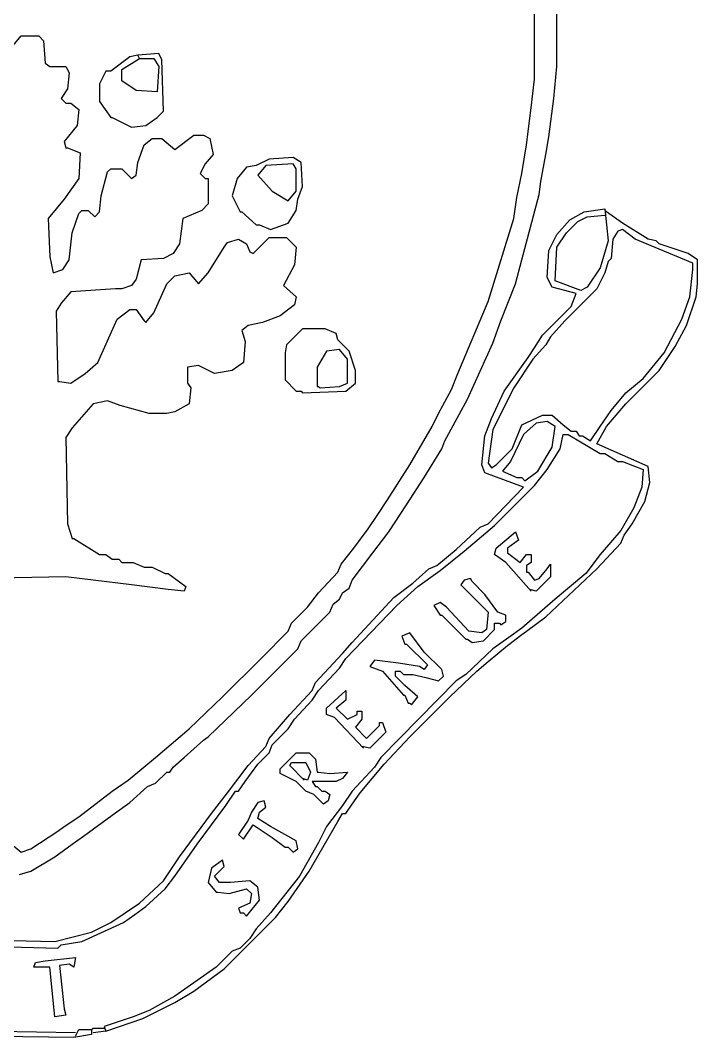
# Model space of a CAD drawing. Header units: inches. Extents: x 0.1 to 9.75, y 0.02 to 4.75.
# Drawn here: x 0.988 to 1.576, y 1.762 to 2.645 of the extents above; entities that cross this region are included whole.
import ezdxf

# ---------------------------------------------------------------- set-up
doc = ezdxf.new("R2010")
doc.units = ezdxf.units.IN
doc.header["$MEASUREMENT"] = 0
doc.layers.add('PFV', color=179, linetype='Continuous')

msp = doc.modelspace()

# ---------------------------------------------------------------- linework, layer by layer
at = {"layer": 'PFV', "color": 1}
for p, q in [((1.454167, 2.605556), (1.454167, 3.116667)), ((1.434722, 2.594444), (1.434722, 2.744444)), ((0.981944, 2.623611), (0.988889, 2.631944)), ((0.988889, 2.631944), (1.004167, 2.631944)), ((1.004167, 2.631944), (1.008333, 2.627778)), ((1.008333, 2.627778), (1.009722, 2.608333)), ((1.083333, 2.613889), (1.066667, 2.601389)), ((1.090278, 2.615278), (1.083333, 2.613889)), ((1.108333, 2.616667), (1.090278, 2.615278)), ((1.091667, 2.6125), (1.090278, 2.615278)), ((1.111111, 2.611111), (1.108333, 2.616667)), ((1.009722, 2.608333), (1.013889, 2.605556)), ((1.013889, 2.605556), (1.027778, 2.605556)), ((1.027778, 2.605556), (1.030556, 2.6)), ((1.076389, 2.602778), (1.091667, 2.6125)), ((1.091667, 2.6125), (1.104167, 2.6125)), ((1.104167, 2.6125), (1.108333, 2.605556)), ((1.108333, 2.605556), (1.106944, 2.583333)), ((1.1125, 2.566667), (1.111111, 2.611111)), ((1.451389, 2.577778), (1.454167, 2.605556)), ((1.030556, 2.6), (1.029167, 2.586111)), ((1.0625, 2.601389), (1.056944, 2.590278)), ((1.066667, 2.601389), (1.0625, 2.601389)), ((1.076389, 2.593056), (1.076389, 2.602778)), ((1.056944, 2.590278), (1.056944, 2.575)), ((1.088889, 2.584722), (1.076389, 2.593056)), ((1.431944, 2.569444), (1.434722, 2.594444)), ((1.029167, 2.586111), (1.023611, 2.577778)), ((1.106944, 2.583333), (1.088889, 2.584722)), ((1.023611, 2.577778), (1.027778, 2.573611)), ((1.027778, 2.573611), (1.031944, 2.573611)), ((1.031944, 2.573611), (1.038889, 2.568056)), ((1.056944, 2.575), (1.066667, 2.561111)), ((1.447222, 2.544444), (1.451389, 2.577778)), ((1.038889, 2.568056), (1.0375, 2.554167)), ((1.066667, 2.561111), (1.068056, 2.561111)), ((1.068056, 2.561111), (1.084722, 2.552778)), ((1.097222, 2.554167), (1.106944, 2.561111)), ((1.106944, 2.561111), (1.1125, 2.566667)), ((1.427778, 2.5375), (1.431944, 2.569444)), ((1.0375, 2.554167), (1.026389, 2.540278)), ((1.084722, 2.552778), (1.097222, 2.554167)), ((1.095833, 2.5375), (1.102778, 2.543056)), ((1.102778, 2.543056), (1.111111, 2.543056)), ((1.111111, 2.543056), (1.122222, 2.533333)), ((1.122222, 2.533333), (1.138889, 2.545833)), ((1.138889, 2.545833), (1.147222, 2.545833)), ((1.147222, 2.545833), (1.152778, 2.543056)), ((1.152778, 2.543056), (1.155556, 2.529167)), ((1.444444, 2.529167), (1.447222, 2.544444)), ((1.026389, 2.540278), (1.027778, 2.534722)), ((1.027778, 2.534722), (1.029167, 2.534722)), ((1.029167, 2.534722), (1.040278, 2.530556)), ((1.090278, 2.522222), (1.095833, 2.5375)), ((1.423611, 2.5125), (1.427778, 2.5375)), ((1.040278, 2.530556), (1.038889, 2.508333)), ((1.155556, 2.529167), (1.148611, 2.520833)), ((1.225, 2.526389), (1.204167, 2.525)), ((1.231944, 2.522222), (1.225, 2.526389)), ((1.440278, 2.505556), (1.444444, 2.529167)), ((1.063889, 2.513889), (1.066667, 2.516667)), ((1.066667, 2.516667), (1.076389, 2.516667)), ((1.076389, 2.516667), (1.084722, 2.508333)), ((1.088889, 2.511111), (1.090278, 2.522222)), ((1.148611, 2.520833), (1.144444, 2.5125)), ((1.184722, 2.518056), (1.176389, 2.508333)), ((1.193056, 2.519444), (1.184722, 2.518056)), ((1.204167, 2.525), (1.193056, 2.519444)), ((1.201389, 2.519444), (1.194444, 2.511111)), ((1.225, 2.520833), (1.201389, 2.519444)), ((1.227778, 2.516667), (1.225, 2.520833)), ((1.227778, 2.497222), (1.227778, 2.516667)), ((1.233333, 2.501389), (1.231944, 2.522222)), ((1.038889, 2.508333), (1.026389, 2.490278)), ((1.058333, 2.493056), (1.063889, 2.513889)), ((1.084722, 2.508333), (1.088889, 2.511111)), ((1.144444, 2.5125), (1.148611, 2.508333)), ((1.148611, 2.508333), (1.151389, 2.508333)), ((1.151389, 2.508333), (1.151389, 2.486111)), ((1.176389, 2.508333), (1.172222, 2.493056)), ((1.194444, 2.511111), (1.206944, 2.497222)), ((1.419444, 2.491667), (1.423611, 2.5125)), ((1.229167, 2.490278), (1.233333, 2.501389)), ((1.438889, 2.494444), (1.440278, 2.505556)), ((1.026389, 2.490278), (1.0125, 2.473611)), ((1.056944, 2.479167), (1.058333, 2.493056)), ((1.172222, 2.493056), (1.179167, 2.479167)), ((1.206944, 2.497222), (1.220833, 2.488889)), ((1.220833, 2.488889), (1.227778, 2.497222)), ((1.227778, 2.480556), (1.229167, 2.490278)), ((1.416667, 2.473611), (1.419444, 2.491667)), ((1.423611, 2.4375), (1.438889, 2.494444)), ((1.151389, 2.486111), (1.145833, 2.480556)), ((1.477778, 2.479167), (1.495833, 2.481944)), ((1.495833, 2.481944), (1.498611, 2.454167)), ((1.0125, 2.473611), (1.013889, 2.440278)), ((1.033333, 2.461111), (1.038889, 2.477778)), ((1.038889, 2.477778), (1.041667, 2.480556)), ((1.041667, 2.480556), (1.047222, 2.480556)), ((1.047222, 2.480556), (1.052778, 2.475)), ((1.052778, 2.475), (1.056944, 2.479167)), ((1.129167, 2.473611), (1.126389, 2.451389)), ((1.145833, 2.480556), (1.129167, 2.473611)), ((1.179167, 2.479167), (1.180556, 2.479167)), ((1.180556, 2.479167), (1.193056, 2.468056)), ((1.220833, 2.469444), (1.227778, 2.480556)), ((1.394444, 2.401389), (1.416667, 2.473611)), ((1.465278, 2.472222), (1.477778, 2.479167)), ((1.472222, 2.470833), (1.480556, 2.475)), ((1.480556, 2.475), (1.495833, 2.476389)), ((1.497222, 2.479167), (1.495833, 2.480556)), ((1.511111, 2.469444), (1.497222, 2.479167)), ((1.193056, 2.468056), (1.195833, 2.468056)), ((1.195833, 2.468056), (1.205556, 2.463889)), ((1.205556, 2.463889), (1.220833, 2.469444)), ((1.454167, 2.459722), (1.465278, 2.472222)), ((1.4625, 2.461111), (1.472222, 2.470833)), ((1.511111, 2.463889), (1.506944, 2.4625)), ((1.533333, 2.455556), (1.511111, 2.469444)), ((1.522222, 2.455556), (1.511111, 2.463889)), ((1.030556, 2.4375), (1.033333, 2.461111)), ((1.168056, 2.452778), (1.177778, 2.455556)), ((1.177778, 2.455556), (1.184722, 2.451389)), ((1.190278, 2.443056), (1.204167, 2.456944)), ((1.204167, 2.456944), (1.219444, 2.456944)), ((1.219444, 2.456944), (1.227778, 2.448611)), ((1.447222, 2.445833), (1.454167, 2.459722)), ((1.454167, 2.448611), (1.4625, 2.461111)), ((1.502778, 2.455556), (1.501389, 2.438889)), ((1.506944, 2.4625), (1.502778, 2.455556)), ((1.572222, 2.434722), (1.522222, 2.455556)), ((1.540278, 2.454167), (1.533333, 2.455556)), ((1.126389, 2.451389), (1.120833, 2.443056)), ((1.151389, 2.426389), (1.165278, 2.448611)), ((1.165278, 2.448611), (1.168056, 2.452778)), ((1.184722, 2.451389), (1.1875, 2.444444)), ((1.227778, 2.448611), (1.226389, 2.433333)), ((1.452778, 2.419444), (1.454167, 2.448611)), ((1.498611, 2.454167), (1.491667, 2.430556)), ((1.543056, 2.451389), (1.540278, 2.454167)), ((1.568056, 2.443056), (1.543056, 2.451389)), ((1.013889, 2.440278), (1.016667, 2.426389)), ((1.025, 2.429167), (1.030556, 2.4375)), ((1.093056, 2.4375), (1.088889, 2.420833)), ((1.1125, 2.438889), (1.093056, 2.4375)), ((1.120833, 2.443056), (1.1125, 2.438889)), ((1.1875, 2.444444), (1.190278, 2.443056)), ((1.418056, 2.416667), (1.423611, 2.4375)), ((1.445833, 2.422222), (1.447222, 2.445833)), ((1.501389, 2.438889), (1.498611, 2.436111)), ((1.576389, 2.4375), (1.568056, 2.443056)), ((1.576389, 2.416667), (1.576389, 2.4375)), ((1.016667, 2.426389), (1.025, 2.429167)), ((1.226389, 2.433333), (1.216667, 2.415278)), ((1.491667, 2.430556), (1.480556, 2.413889)), ((1.498611, 2.436111), (1.495833, 2.426389)), ((1.569444, 2.405556), (1.572222, 2.429167)), ((1.572222, 2.429167), (1.572222, 2.434722)), ((1.088889, 2.420833), (1.084722, 2.415278)), ((1.115278, 2.416667), (1.122222, 2.423611)), ((1.122222, 2.423611), (1.134722, 2.426389)), ((1.134722, 2.426389), (1.143056, 2.416667)), ((1.143056, 2.416667), (1.151389, 2.426389)), ((1.45, 2.413889), (1.445833, 2.422222)), ((1.475, 2.411111), (1.452778, 2.419444)), ((1.495833, 2.426389), (1.488889, 2.4125)), ((1.070833, 2.4125), (1.031944, 2.409722)), ((1.076389, 2.4125), (1.070833, 2.4125)), ((1.084722, 2.415278), (1.076389, 2.4125)), ((1.104167, 2.391667), (1.115278, 2.416667)), ((1.216667, 2.415278), (1.227778, 2.405556)), ((1.405556, 2.384722), (1.418056, 2.416667)), ((1.470833, 2.408333), (1.45, 2.413889)), ((1.488889, 2.4125), (1.461111, 2.384722)), ((1.480556, 2.413889), (1.475, 2.411111)), ((1.575, 2.405556), (1.576389, 2.416667)), ((1.031944, 2.409722), (1.023611, 2.4)), ((1.227778, 2.405556), (1.226389, 2.398611)), ((1.466667, 2.397222), (1.470833, 2.408333)), ((1.5625, 2.386111), (1.569444, 2.405556)), ((1.566667, 2.380556), (1.575, 2.405556)), ((1.023611, 2.4), (1.019444, 2.393056)), ((1.019444, 2.393056), (1.020833, 2.331944)), ((1.072222, 2.386111), (1.083333, 2.394444)), ((1.083333, 2.394444), (1.088889, 2.394444)), ((1.088889, 2.394444), (1.095833, 2.384722)), ((1.226389, 2.398611), (1.213889, 2.388889)), ((1.368056, 2.338889), (1.394444, 2.401389)), ((1.441667, 2.372222), (1.466667, 2.397222)), ((1.055556, 2.348611), (1.072222, 2.386111)), ((1.095833, 2.384722), (1.097222, 2.383333)), ((1.097222, 2.383333), (1.104167, 2.391667)), ((1.213889, 2.388889), (1.198611, 2.383333)), ((1.398611, 2.365278), (1.405556, 2.384722)), ((1.461111, 2.384722), (1.448611, 2.370833)), ((1.547222, 2.356944), (1.5625, 2.386111)), ((1.186111, 2.380556), (1.180556, 2.376389)), ((1.180556, 2.376389), (1.183333, 2.366667)), ((1.198611, 2.383333), (1.186111, 2.380556)), ((1.233333, 2.377778), (1.223611, 2.368056)), ((1.248611, 2.377778), (1.233333, 2.377778)), ((1.252778, 2.377778), (1.248611, 2.377778)), ((1.2625, 2.373611), (1.252778, 2.377778)), ((1.556944, 2.3625), (1.566667, 2.380556)), ((1.183333, 2.366667), (1.181944, 2.348611)), ((1.223611, 2.368056), (1.219444, 2.363889)), ((1.263889, 2.368056), (1.2625, 2.373611)), ((1.273611, 2.358333), (1.263889, 2.368056)), ((1.434722, 2.361111), (1.441667, 2.372222)), ((1.448611, 2.370833), (1.444444, 2.363889)), ((1.219444, 2.363889), (1.218056, 2.356944)), ((1.254167, 2.358333), (1.245833, 2.344444)), ((1.265278, 2.359722), (1.254167, 2.358333)), ((1.272222, 2.351389), (1.265278, 2.359722)), ((1.279167, 2.341667), (1.273611, 2.358333)), ((1.376389, 2.316667), (1.398611, 2.365278)), ((1.429167, 2.352778), (1.434722, 2.361111)), ((1.444444, 2.363889), (1.433333, 2.351389)), ((1.543056, 2.341667), (1.556944, 2.3625)), ((1.218056, 2.356944), (1.218056, 2.333333)), ((1.272222, 2.330556), (1.272222, 2.351389)), ((1.408333, 2.323611), (1.429167, 2.352778)), ((1.433333, 2.351389), (1.416667, 2.326389)), ((1.529167, 2.334722), (1.547222, 2.356944)), ((1.044444, 2.338889), (1.055556, 2.348611)), ((1.143056, 2.345833), (1.133333, 2.344444)), ((1.133333, 2.344444), (1.133333, 2.330556)), ((1.156944, 2.338889), (1.143056, 2.345833)), ((1.172222, 2.341667), (1.156944, 2.338889)), ((1.181944, 2.348611), (1.172222, 2.341667)), ((1.245833, 2.344444), (1.245833, 2.327778)), ((1.279167, 2.330556), (1.279167, 2.341667)), ((1.526389, 2.325), (1.543056, 2.341667)), ((1.020833, 2.331944), (1.022222, 2.331944)), ((1.022222, 2.331944), (1.031944, 2.330556)), ((1.031944, 2.330556), (1.044444, 2.338889)), ((1.218056, 2.333333), (1.227778, 2.323611)), ((1.3625, 2.325), (1.368056, 2.338889)), ((1.513889, 2.322222), (1.529167, 2.334722)), ((1.133333, 2.330556), (1.136111, 2.326389)), ((1.136111, 2.326389), (1.134722, 2.3125)), ((1.227778, 2.323611), (1.231944, 2.323611)), ((1.231944, 2.323611), (1.233333, 2.322222)), ((1.233333, 2.322222), (1.270833, 2.323611)), ((1.245833, 2.327778), (1.247222, 2.327778)), ((1.247222, 2.327778), (1.248611, 2.326389)), ((1.248611, 2.326389), (1.265278, 2.327778)), ((1.265278, 2.327778), (1.272222, 2.330556)), ((1.270833, 2.323611), (1.279167, 2.330556)), ((1.351389, 2.304167), (1.3625, 2.325)), ((1.397222, 2.3), (1.408333, 2.323611)), ((1.416667, 2.326389), (1.398611, 2.290278)), ((1.513889, 2.3125), (1.526389, 2.325)), ((1.063889, 2.315278), (1.051389, 2.3125)), ((1.075, 2.311111), (1.063889, 2.315278)), ((1.356944, 2.280556), (1.376389, 2.316667)), ((1.501389, 2.306944), (1.513889, 2.322222)), ((1.051389, 2.3125), (1.033333, 2.291667)), ((1.1, 2.304167), (1.075, 2.311111)), ((1.122222, 2.305556), (1.115278, 2.304167)), ((1.134722, 2.3125), (1.122222, 2.305556)), ((1.491667, 2.293056), (1.501389, 2.306944)), ((1.497222, 2.293056), (1.513889, 2.3125)), ((1.115278, 2.304167), (1.1, 2.304167)), ((1.345833, 2.293056), (1.351389, 2.304167)), ((1.391667, 2.284722), (1.397222, 2.3)), ((1.423611, 2.294444), (1.441667, 2.302778)), ((1.436111, 2.295833), (1.425, 2.286111)), ((1.445833, 2.297222), (1.436111, 2.295833)), ((1.441667, 2.302778), (1.45, 2.302778)), ((1.452778, 2.293056), (1.445833, 2.297222)), ((1.45, 2.302778), (1.459722, 2.294444)), ((1.033333, 2.291667), (1.027778, 2.283333)), ((1.326389, 2.259722), (1.345833, 2.293056)), ((1.398611, 2.290278), (1.394444, 2.261111)), ((1.415278, 2.273611), (1.423611, 2.294444)), ((1.45, 2.275), (1.452778, 2.293056)), ((1.459722, 2.294444), (1.466667, 2.288889)), ((1.466667, 2.288889), (1.470833, 2.288889)), ((1.470833, 2.288889), (1.473611, 2.284722)), ((1.483333, 2.280556), (1.491667, 2.293056)), ((1.488889, 2.277778), (1.497222, 2.293056)), ((1.027778, 2.283333), (1.029167, 2.208333)), ((1.354167, 2.273611), (1.356944, 2.280556)), ((1.388889, 2.259722), (1.391667, 2.284722)), ((1.425, 2.286111), (1.413889, 2.2625)), ((1.456944, 2.273611), (1.459722, 2.286111)), ((1.459722, 2.286111), (1.463889, 2.286111)), ((1.463889, 2.286111), (1.491667, 2.269444)), ((1.473611, 2.284722), (1.476389, 2.284722)), ((1.476389, 2.284722), (1.483333, 2.280556)), ((1.338889, 2.248611), (1.354167, 2.273611)), ((1.401389, 2.259722), (1.415278, 2.273611)), ((1.4375, 2.254167), (1.45, 2.275)), ((1.445833, 2.255556), (1.456944, 2.273611)), ((1.533333, 2.258333), (1.488889, 2.277778)), ((1.491667, 2.269444), (1.495833, 2.269444)), ((1.495833, 2.269444), (1.506944, 2.2625)), ((1.394444, 2.261111), (1.397222, 2.256944)), ((1.413889, 2.2625), (1.406944, 2.254167)), ((1.506944, 2.2625), (1.511111, 2.2625)), ((1.511111, 2.2625), (1.529167, 2.255556)), ((1.306944, 2.229167), (1.326389, 2.259722)), ((1.391667, 2.252778), (1.388889, 2.259722)), ((1.425, 2.240278), (1.391667, 2.252778)), ((1.397222, 2.256944), (1.401389, 2.259722)), ((1.406944, 2.254167), (1.419444, 2.248611)), ((1.426389, 2.245833), (1.4375, 2.254167)), ((1.434722, 2.241667), (1.445833, 2.255556)), ((1.529167, 2.255556), (1.527778, 2.240278)), ((1.534722, 2.244444), (1.533333, 2.258333)), ((1.323611, 2.225), (1.338889, 2.248611)), ((1.419444, 2.248611), (1.423611, 2.248611)), ((1.423611, 2.248611), (1.426389, 2.245833)), ((1.530556, 2.227778), (1.534722, 2.244444)), ((1.394444, 2.208333), (1.425, 2.240278)), ((1.4, 2.206944), (1.434722, 2.241667)), ((1.527778, 2.240278), (1.520833, 2.222222)), ((1.298611, 2.216667), (1.306944, 2.229167)), ((1.519444, 2.208333), (1.530556, 2.227778)), ((1.290278, 2.204167), (1.298611, 2.216667)), ((1.308333, 2.201389), (1.323611, 2.225)), ((1.520833, 2.222222), (1.509722, 2.202778)), ((1.029167, 2.208333), (1.033333, 2.195833)), ((1.3875, 2.205556), (1.394444, 2.208333)), ((1.5125, 2.198611), (1.519444, 2.208333)), ((1.277778, 2.1875), (1.290278, 2.204167)), ((1.294444, 2.183333), (1.308333, 2.201389)), ((1.366667, 2.186111), (1.3875, 2.205556)), ((1.373611, 2.184722), (1.4, 2.206944)), ((1.401389, 2.1875), (1.418056, 2.201389)), ((1.418056, 2.201389), (1.420833, 2.194444)), ((1.509722, 2.202778), (1.491667, 2.181944)), ((1.033333, 2.195833), (1.034722, 2.195833)), ((1.034722, 2.195833), (1.056944, 2.181944)), ((1.420833, 2.194444), (1.411111, 2.1875)), ((1.488889, 2.169444), (1.509722, 2.191667)), ((1.509722, 2.191667), (1.5125, 2.198611)), ((1.056944, 2.181944), (1.0625, 2.181944)), ((1.0625, 2.181944), (1.068056, 2.177778)), ((1.266667, 2.173611), (1.277778, 2.1875)), ((1.276389, 2.159722), (1.294444, 2.183333)), ((1.35, 2.172222), (1.366667, 2.186111)), ((1.352778, 2.168056), (1.373611, 2.184722)), ((1.4, 2.181944), (1.401389, 2.1875)), ((1.409722, 2.175), (1.4, 2.181944)), ((1.411111, 2.1875), (1.411111, 2.183333)), ((1.411111, 2.183333), (1.422222, 2.175)), ((1.422222, 2.175), (1.427778, 2.181944)), ((1.427778, 2.181944), (1.431944, 2.181944)), ((1.431944, 2.181944), (1.431944, 2.175)), ((1.491667, 2.181944), (1.479167, 2.165278)), ((1.068056, 2.177778), (1.073611, 2.177778)), ((1.073611, 2.177778), (1.076389, 2.175)), ((1.076389, 2.175), (1.086111, 2.175)), ((1.086111, 2.175), (1.095833, 2.170833)), ((1.263889, 2.166667), (1.266667, 2.173611)), ((1.343056, 2.169444), (1.35, 2.172222)), ((1.431944, 2.15), (1.409722, 2.175)), ((1.431944, 2.175), (1.427778, 2.172222)), ((1.427778, 2.172222), (1.427778, 2.166667)), ((1.445833, 2.169444), (1.448611, 2.173611)), ((1.448611, 2.173611), (1.448611, 2.1625)), ((1.095833, 2.170833), (1.102778, 2.170833)), ((1.102778, 2.170833), (1.113889, 2.165278)), ((1.113889, 2.165278), (1.116667, 2.165278)), ((1.116667, 2.165278), (1.131944, 2.154167)), ((1.247222, 2.148611), (1.263889, 2.166667)), ((1.329167, 2.156944), (1.343056, 2.169444)), ((1.333333, 2.154167), (1.352778, 2.168056)), ((1.427778, 2.166667), (1.429167, 2.166667)), ((1.429167, 2.166667), (1.434722, 2.159722)), ((1.438889, 2.161111), (1.445833, 2.169444)), ((1.444444, 2.127778), (1.488889, 2.169444)), ((1.479167, 2.165278), (1.452778, 2.143056)), ((1.027778, 2.1625), (0.948611, 2.161111)), ((1.051389, 2.159722), (1.027778, 2.1625)), ((1.084722, 2.155556), (1.051389, 2.159722)), ((1.116667, 2.151389), (1.084722, 2.155556)), ((1.273611, 2.152778), (1.276389, 2.159722)), ((1.3125, 2.144444), (1.329167, 2.156944)), ((1.373611, 2.159722), (1.370833, 2.155556)), ((1.370833, 2.155556), (1.391667, 2.134722)), ((1.379167, 2.161111), (1.373611, 2.159722)), ((1.380556, 2.158333), (1.379167, 2.161111)), ((1.391667, 2.147222), (1.380556, 2.158333)), ((1.434722, 2.159722), (1.438889, 2.161111)), ((1.448611, 2.1625), (1.436111, 2.15)), ((1.130556, 2.15), (1.116667, 2.151389)), ((1.131944, 2.154167), (1.130556, 2.15)), ((1.2375, 2.136111), (1.247222, 2.148611)), ((1.265278, 2.143056), (1.268056, 2.148611)), ((1.268056, 2.148611), (1.273611, 2.152778)), ((1.315278, 2.1375), (1.333333, 2.154167)), ((1.402778, 2.131944), (1.391667, 2.147222)), ((1.436111, 2.15), (1.430556, 2.151389)), ((1.256944, 2.131944), (1.259722, 2.138889)), ((1.259722, 2.138889), (1.265278, 2.143056)), ((1.270833, 2.091667), (1.315278, 2.1375)), ((1.276389, 2.105556), (1.3125, 2.144444)), ((1.352778, 2.140278), (1.347222, 2.1375)), ((1.347222, 2.1375), (1.352778, 2.129167)), ((1.358333, 2.136111), (1.352778, 2.140278)), ((1.452778, 2.143056), (1.423611, 2.118056)), ((1.223611, 2.122222), (1.2375, 2.136111)), ((1.245833, 2.120833), (1.256944, 2.131944)), ((1.352778, 2.129167), (1.354167, 2.129167)), ((1.354167, 2.129167), (1.375, 2.108333)), ((1.377778, 2.115278), (1.358333, 2.136111)), ((1.391667, 2.134722), (1.394444, 2.131944)), ((1.394444, 2.131944), (1.393056, 2.116667)), ((1.409722, 2.129167), (1.402778, 2.131944)), ((1.409722, 2.123611), (1.409722, 2.129167)), ((1.220833, 2.115278), (1.223611, 2.122222)), ((1.231944, 2.106944), (1.245833, 2.120833)), ((1.4, 2.116667), (1.4, 2.122222)), ((1.4, 2.122222), (1.404167, 2.122222)), ((1.404167, 2.122222), (1.405556, 2.120833)), ((1.405556, 2.120833), (1.409722, 2.123611)), ((1.427778, 2.115278), (1.444444, 2.127778)), ((1.197222, 2.091667), (1.220833, 2.115278)), ((1.326389, 2.113889), (1.319444, 2.111111)), ((1.319444, 2.111111), (1.322222, 2.104167)), ((1.338889, 2.097222), (1.326389, 2.113889)), ((1.388889, 2.113889), (1.377778, 2.115278)), ((1.393056, 2.116667), (1.388889, 2.113889)), ((1.390278, 2.106944), (1.4, 2.116667)), ((1.411111, 2.102778), (1.423611, 2.1125)), ((1.423611, 2.118056), (1.4125, 2.109722)), ((1.423611, 2.1125), (1.427778, 2.115278)), ((1.229167, 2.1), (1.231944, 2.106944)), ((1.268056, 2.095833), (1.276389, 2.105556)), ((1.322222, 2.104167), (1.323611, 2.104167)), ((1.323611, 2.104167), (1.341667, 2.086111)), ((1.375, 2.108333), (1.376389, 2.108333)), ((1.376389, 2.108333), (1.380556, 2.105556)), ((1.380556, 2.105556), (1.390278, 2.106944)), ((1.394444, 2.088889), (1.411111, 2.102778)), ((1.4125, 2.109722), (1.398611, 2.1)), ((1.188889, 2.059722), (1.229167, 2.1)), ((1.244444, 2.070833), (1.268056, 2.095833)), ((1.354167, 2.081944), (1.338889, 2.097222)), ((1.398611, 2.1), (1.375, 2.077778)), ((1.163889, 2.058333), (1.197222, 2.091667)), ((1.265278, 2.083333), (1.270833, 2.091667)), ((1.295833, 2.090278), (1.291667, 2.084722)), ((1.291667, 2.084722), (1.302778, 2.080556)), ((1.316667, 2.0875), (1.295833, 2.090278)), ((1.334722, 2.084722), (1.316667, 2.0875)), ((1.338889, 2.081944), (1.334722, 2.084722)), ((1.341667, 2.086111), (1.338889, 2.081944)), ((1.384722, 2.080556), (1.394444, 2.088889)), ((1.247222, 2.063889), (1.265278, 2.083333)), ((1.302778, 2.080556), (1.320833, 2.059722)), ((1.313889, 2.076389), (1.313889, 2.080556)), ((1.313889, 2.080556), (1.318056, 2.080556)), ((1.322222, 2.068056), (1.313889, 2.076389)), ((1.318056, 2.080556), (1.320833, 2.077778)), ((1.320833, 2.077778), (1.329167, 2.077778)), ((1.329167, 2.077778), (1.340278, 2.075)), ((1.351389, 2.072222), (1.355556, 2.076389)), ((1.355556, 2.076389), (1.354167, 2.081944)), ((1.361111, 2.058333), (1.384722, 2.080556)), ((1.375, 2.077778), (1.366667, 2.072222)), ((1.241667, 2.063889), (1.244444, 2.070833)), ((1.366667, 2.072222), (1.301389, 2.005556)), ((1.333333, 2.058333), (1.322222, 2.068056)), ((1.340278, 2.075), (1.351389, 2.072222)), ((1.134722, 2.030556), (1.163889, 2.058333)), ((1.151389, 2.023611), (1.188889, 2.059722)), ((1.222222, 2.043056), (1.241667, 2.063889)), ((1.241667, 2.055556), (1.247222, 2.063889)), ((1.254167, 2.048611), (1.270833, 2.063889)), ((1.270833, 2.063889), (1.270833, 2.055556)), ((1.320833, 2.059722), (1.322222, 2.059722)), ((1.322222, 2.059722), (1.325, 2.052778)), ((1.326389, 2.023611), (1.361111, 2.058333)), ((1.327778, 2.051389), (1.333333, 2.058333)), ((1.226389, 2.038889), (1.241667, 2.055556)), ((1.254167, 2.043056), (1.254167, 2.048611)), ((1.270833, 2.055556), (1.2625, 2.048611)), ((1.2625, 2.048611), (1.272222, 2.038889)), ((1.325, 2.052778), (1.326389, 2.052778)), ((1.326389, 2.052778), (1.327778, 2.051389)), ((1.204167, 2.022222), (1.222222, 2.043056)), ((1.261111, 2.040278), (1.254167, 2.043056)), ((1.286111, 2.013889), (1.261111, 2.040278)), ((1.272222, 2.038889), (1.280556, 2.043056)), ((1.280556, 2.043056), (1.280556, 2.045833)), ((1.280556, 2.045833), (1.284722, 2.045833)), ((1.284722, 2.045833), (1.284722, 2.038889)), ((1.220833, 2.030556), (1.226389, 2.038889)), ((1.284722, 2.038889), (1.279167, 2.031944)), ((1.279167, 2.031944), (1.288889, 2.022222)), ((1.288889, 2.022222), (1.3, 2.033333)), ((1.3, 2.033333), (1.3, 2.036111)), ((1.3, 2.036111), (1.302778, 2.036111)), ((1.302778, 2.036111), (1.305556, 2.027778)), ((1.105556, 2.005556), (1.134722, 2.030556)), ((1.147222, 2.020833), (1.151389, 2.023611)), ((1.201389, 2.015278), (1.204167, 2.022222)), ((1.206944, 2.016667), (1.220833, 2.030556)), ((1.305556, 2.027778), (1.291667, 2.013889)), ((1.304167, 2), (1.326389, 2.023611)), ((1.130556, 2.005556), (1.147222, 2.020833)), ((1.186111, 1.998611), (1.201389, 2.015278)), ((1.204167, 2.009722), (1.206944, 2.016667)), ((1.291667, 2.013889), (1.284722, 2.015278)), ((1.081944, 1.986111), (1.105556, 2.005556)), ((1.120833, 1.997222), (1.130556, 2.005556)), ((1.194444, 2), (1.204167, 2.009722)), ((1.213889, 1.995833), (1.227778, 2.009722)), ((1.227778, 2.009722), (1.238889, 2.009722)), ((1.238889, 2.009722), (1.244444, 2.004167)), ((1.301389, 2.005556), (1.295833, 1.997222)), ((1.118056, 1.993056), (1.120833, 1.997222)), ((1.168056, 1.975), (1.186111, 1.998611)), ((1.183333, 1.984722), (1.194444, 2)), ((1.213889, 1.991667), (1.213889, 1.995833)), ((1.222222, 1.998611), (1.223611, 2.001389)), ((1.234722, 1.986111), (1.222222, 1.998611)), ((1.223611, 2.001389), (1.236111, 2.001389)), ((1.236111, 2.001389), (1.240278, 1.993056)), ((1.244444, 2.004167), (1.245833, 1.993056)), ((1.295833, 1.997222), (1.276389, 1.976389)), ((1.283333, 1.975), (1.304167, 2)), ((1.105556, 1.983333), (1.115278, 1.993056)), ((1.115278, 1.993056), (1.118056, 1.993056)), ((1.227778, 1.984722), (1.213889, 1.991667)), ((1.2375, 1.986111), (1.233333, 1.9875)), ((1.240278, 1.993056), (1.2375, 1.986111)), ((1.245833, 1.993056), (1.247222, 1.993056)), ((1.247222, 1.993056), (1.256944, 1.991667)), ((1.256944, 1.991667), (1.272222, 1.993056)), ((1.268056, 1.9875), (1.2625, 1.984722)), ((1.272222, 1.993056), (1.268056, 1.9875)), ((1.068056, 1.976389), (1.081944, 1.986111)), ((1.083333, 1.966667), (1.098611, 1.980556)), ((1.098611, 1.980556), (1.105556, 1.983333)), ((1.177778, 1.976389), (1.183333, 1.984722)), ((1.236111, 1.976389), (1.227778, 1.984722)), ((1.2625, 1.984722), (1.241667, 1.984722)), ((1.241667, 1.984722), (1.244444, 1.980556)), ((1.244444, 1.980556), (1.245833, 1.980556)), ((1.245833, 1.980556), (1.25, 1.976389)), ((1.038889, 1.954167), (1.068056, 1.976389)), ((1.154167, 1.956944), (1.168056, 1.975)), ((1.166667, 1.963889), (1.175, 1.976389)), ((1.175, 1.976389), (1.177778, 1.976389)), ((1.243056, 1.973611), (1.236111, 1.976389)), ((1.251389, 1.965278), (1.243056, 1.973611)), ((1.25, 1.976389), (1.252778, 1.976389)), ((1.252778, 1.976389), (1.256944, 1.973611)), ((1.256944, 1.973611), (1.255556, 1.968056)), ((1.276389, 1.976389), (1.268056, 1.963889)), ((1.276389, 1.965278), (1.283333, 1.975)), ((1.068056, 1.955556), (1.083333, 1.966667)), ((1.154167, 1.947222), (1.166667, 1.963889)), ((1.194444, 1.966667), (1.188889, 1.958333)), ((1.2, 1.968056), (1.194444, 1.966667)), ((1.195833, 1.958333), (1.201389, 1.9625)), ((1.201389, 1.9625), (1.2, 1.968056)), ((1.255556, 1.968056), (1.251389, 1.965278)), ((1.268056, 1.963889), (1.254167, 1.945833)), ((1.270833, 1.956944), (1.276389, 1.965278)), ((1.026389, 1.945833), (1.038889, 1.954167)), ((1.043056, 1.9375), (1.068056, 1.955556)), ((1.126389, 1.919444), (1.154167, 1.956944)), ((1.188889, 1.958333), (1.186111, 1.951389)), ((1.194444, 1.952778), (1.195833, 1.958333)), ((1.205556, 1.945833), (1.194444, 1.952778)), ((1.263889, 1.95), (1.268056, 1.956944)), ((1.268056, 1.956944), (1.270833, 1.956944)), ((1.020833, 1.941667), (1.026389, 1.945833)), ((1.141667, 1.930556), (1.154167, 1.947222)), ((1.186111, 1.951389), (1.177778, 1.938889)), ((1.181944, 1.934722), (1.190278, 1.947222)), ((1.190278, 1.947222), (1.206944, 1.936111)), ((1.227778, 1.933333), (1.205556, 1.945833)), ((1.238889, 1.906944), (1.263889, 1.95)), ((1.254167, 1.945833), (1.247222, 1.931944)), ((0.997222, 1.926389), (1.020833, 1.941667)), ((1.033333, 1.930556), (1.043056, 1.9375)), ((1.177778, 1.938889), (1.181944, 1.934722)), ((1.206944, 1.936111), (1.218056, 1.927778)), ((0.981944, 1.929167), (0.988889, 1.923611)), ((0.988889, 1.923611), (0.997222, 1.926389)), ((1.018056, 1.919444), (1.033333, 1.930556)), ((1.122222, 1.902778), (1.141667, 1.930556)), ((1.218056, 1.927778), (1.220833, 1.927778)), ((1.220833, 1.927778), (1.225, 1.923611)), ((1.225, 1.923611), (1.229167, 1.926389)), ((1.229167, 1.926389), (1.227778, 1.933333)), ((1.247222, 1.931944), (1.230556, 1.902778)), ((0.997222, 1.906944), (1.018056, 1.919444)), ((1.1125, 1.898611), (1.126389, 1.919444)), ((1.163889, 1.916667), (1.154167, 1.909722)), ((1.165278, 1.911111), (1.163889, 1.916667)), ((1.154167, 1.909722), (1.151389, 1.897222)), ((1.156944, 1.902778), (1.165278, 1.911111)), ((0.9875, 1.904167), (0.997222, 1.906944)), ((1.091667, 1.879167), (1.1125, 1.898611)), ((1.113889, 1.891667), (1.122222, 1.902778)), ((1.161111, 1.897222), (1.156944, 1.902778)), ((1.1875, 1.898611), (1.170833, 1.897222)), ((1.194444, 1.893056), (1.1875, 1.898611)), ((1.230556, 1.902778), (1.205556, 1.870833)), ((1.220833, 1.880556), (1.238889, 1.906944)), ((1.097222, 1.876389), (1.113889, 1.891667)), ((1.151389, 1.897222), (1.158333, 1.888889)), ((1.170833, 1.897222), (1.161111, 1.897222)), ((1.169444, 1.8875), (1.184722, 1.891667)), ((1.184722, 1.891667), (1.188889, 1.8875)), ((1.195833, 1.881944), (1.194444, 1.893056)), ((1.158333, 1.888889), (1.159722, 1.888889)), ((1.159722, 1.888889), (1.169444, 1.8875)), ((1.184722, 1.868056), (1.195833, 1.881944)), ((1.188889, 1.8875), (1.1875, 1.879167)), ((1.066667, 1.8625), (1.091667, 1.879167)), ((1.0875, 1.869444), (1.097222, 1.876389)), ((1.1875, 1.879167), (1.177778, 1.875)), ((1.177778, 1.875), (1.179167, 1.870833)), ((1.209722, 1.866667), (1.220833, 1.880556)), ((1.077778, 1.8625), (1.0875, 1.869444)), ((1.165278, 1.822222), (1.209722, 1.866667)), ((1.179167, 1.870833), (1.181944, 1.870833)), ((1.181944, 1.870833), (1.184722, 1.868056)), ((1.205556, 1.870833), (1.193056, 1.856944)), ((1.041667, 1.845833), (1.077778, 1.8625)), ((1.05, 1.854167), (1.066667, 1.8625)), ((1.193056, 1.856944), (1.1875, 1.848611)), ((0.968056, 1.847222), (1.018056, 1.845833)), ((1.018056, 1.845833), (1.05, 1.854167)), ((1.023611, 1.843056), (1.041667, 1.845833)), ((1.1875, 1.848611), (1.179167, 1.840278)), ((0.966667, 1.841667), (1.020833, 1.840278)), ((1.020833, 1.840278), (1.023611, 1.843056)), ((1.172222, 1.8375), (1.158333, 1.823611)), ((1.179167, 1.840278), (1.172222, 1.8375)), ((1.001389, 1.827778), (1.009722, 1.829167)), ((1.009722, 1.829167), (1.036111, 1.831944)), ((1.036111, 1.831944), (1.034722, 1.823611)), ((1, 1.823611), (1.001389, 1.827778)), ((1.013889, 1.823611), (1, 1.823611)), ((1.018056, 1.780556), (1.013889, 1.823611)), ((1.030556, 1.826389), (1.022222, 1.825)), ((1.022222, 1.825), (1.026389, 1.7875)), ((1.034722, 1.823611), (1.030556, 1.826389)), ((1.158333, 1.823611), (1.122222, 1.798611)), ((1.138889, 1.802778), (1.165278, 1.822222)), ((1.122222, 1.793056), (1.138889, 1.802778)), ((1.094444, 1.779167), (1.122222, 1.793056)), ((1.122222, 1.798611), (1.1, 1.786111)), ((1.026389, 1.7875), (1.027778, 1.781944)), ((1.1, 1.786111), (1.086111, 1.780556)), ((1.027778, 1.781944), (1.018056, 1.780556)), ((1.086111, 1.780556), (1.061111, 1.772222)), ((1.0625, 1.768056), (1.094444, 1.779167)), ((1.036111, 1.766667), (0.952778, 1.768056)), ((1.036111, 1.763889), (1.038889, 1.769444)), ((1.038889, 1.769444), (1.05, 1.769444)), ((1.05, 1.769444), (1.051389, 1.770833)), ((1.05, 1.769444), (1.05, 1.765278)), ((1.051389, 1.770833), (1.061111, 1.770833)), ((1.0625, 1.768056), (1.051389, 1.766667)), ((1.061111, 1.772222), (1.0625, 1.768056)), ((1.034722, 1.7625), (0.941667, 1.763889)), ((1.05, 1.765278), (1.034722, 1.7625))]:
    msp.add_line(p, q, dxfattribs=at)

doc.saveas('drawing.dxf')
